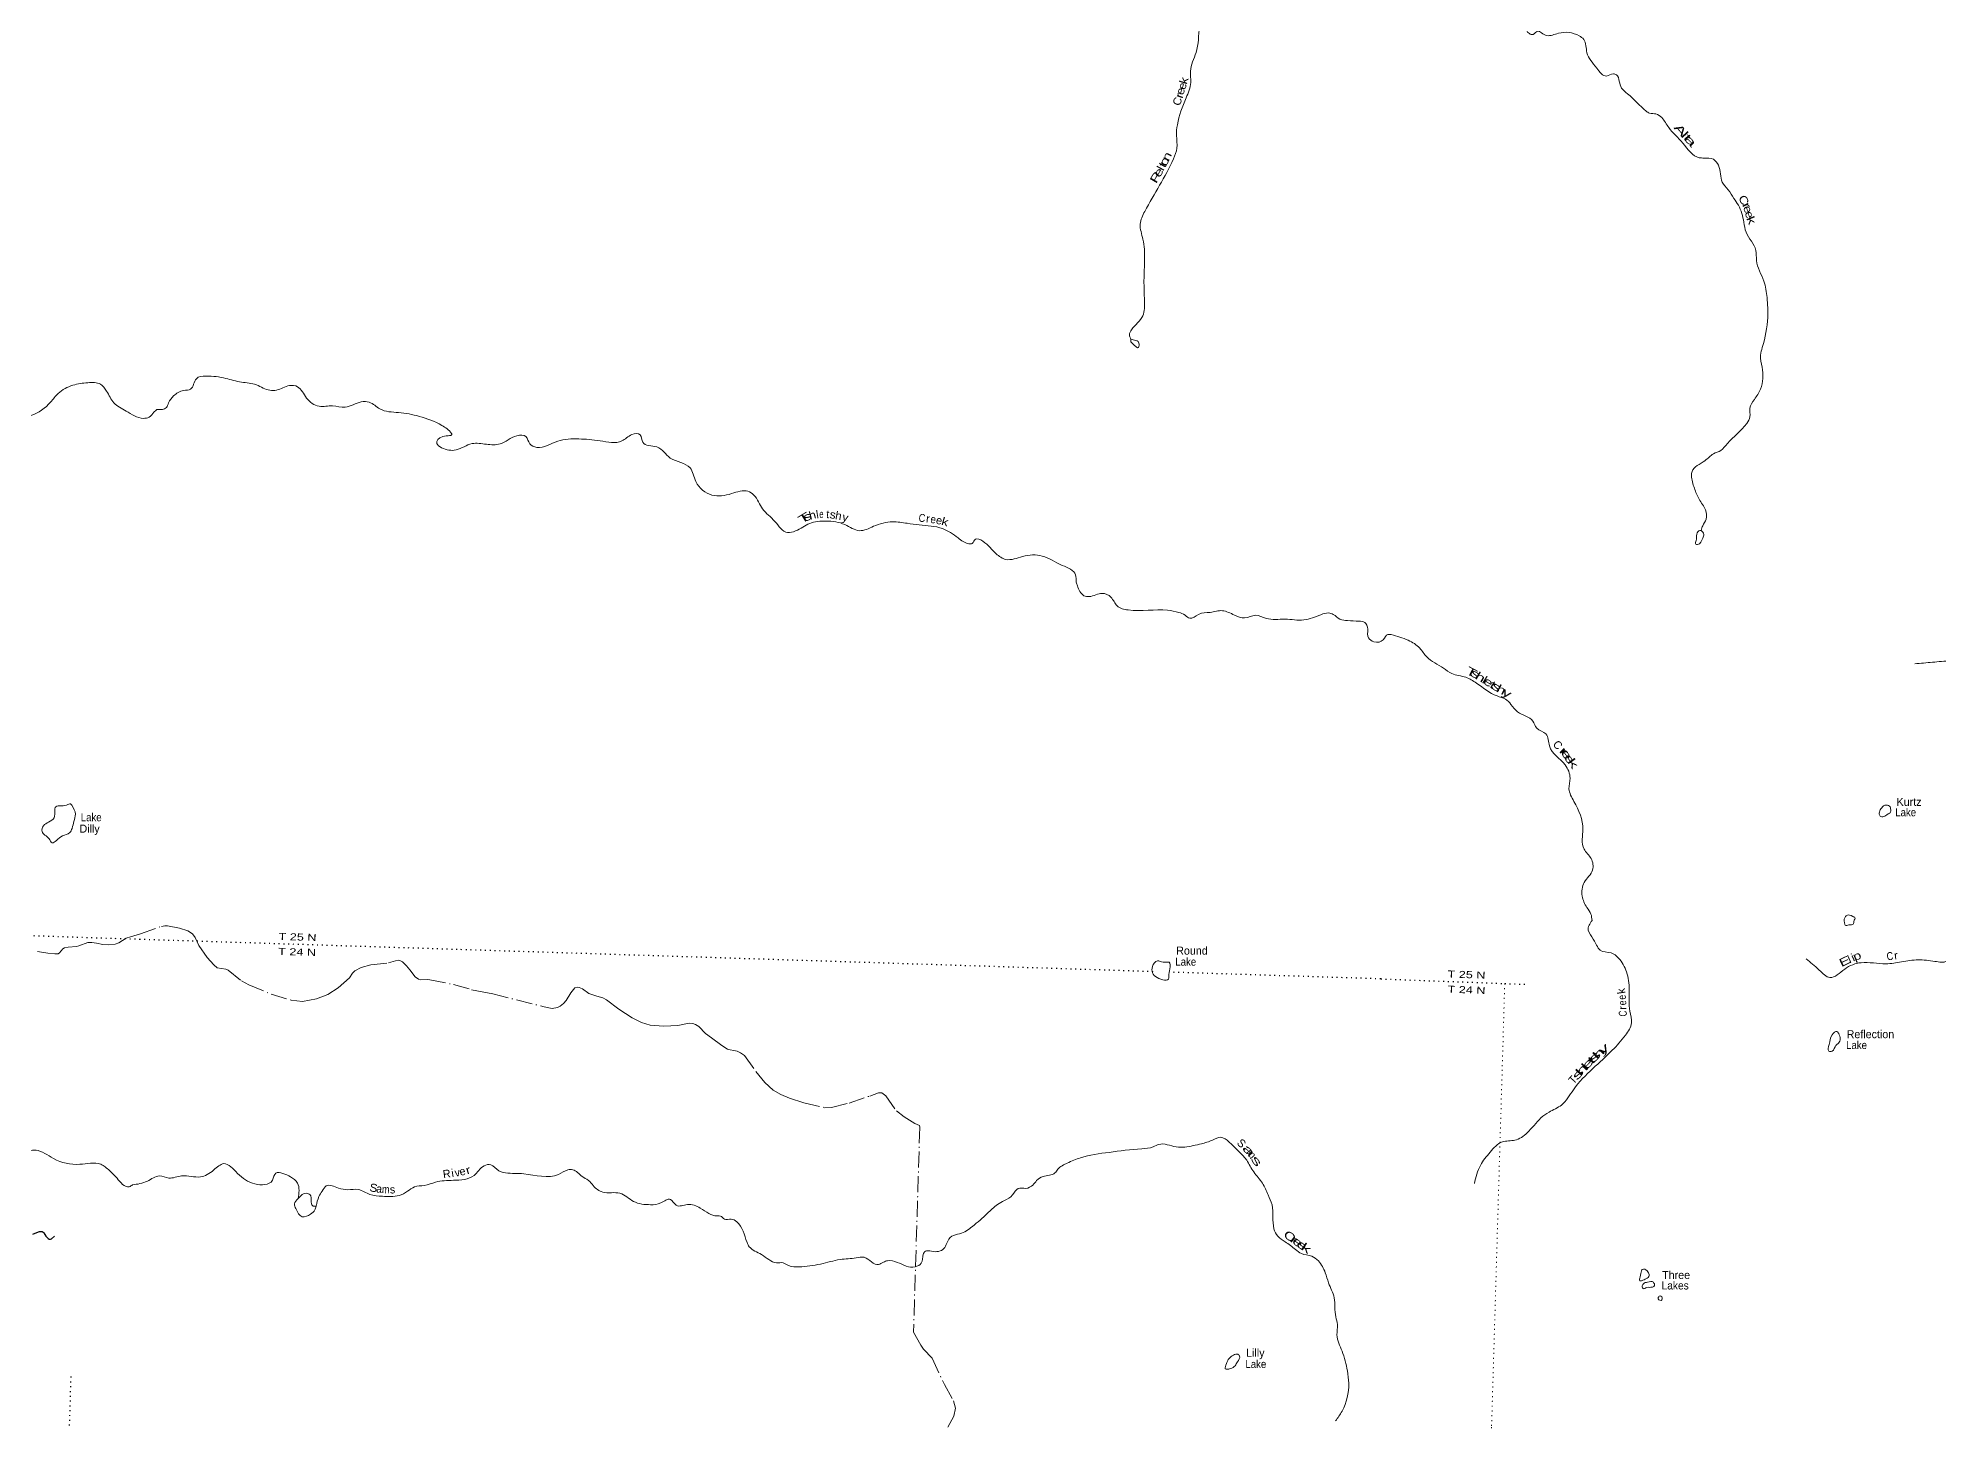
# Model space of a CAD drawing. Header units: feet. Extents: x -745759 to -493183, y 5472 to 195788.
# Drawn here: x -715851 to -668343, y 43494 to 78093 of the extents above; entities that cross this region are included whole.
import ezdxf
from ezdxf.enums import TextEntityAlignment as Align

# ---------------------------------------------------------------- set-up
doc = ezdxf.new("R2010")
doc.units = ezdxf.units.FT
doc.header["$LTSCALE"] = 80
doc.linetypes.add('DOT_DASHED', pattern=[7.7, 5, -1.2, 0.3, -1.2])
doc.linetypes.add('DOTTED', pattern=[1.5, 0.3, -1.2])
for name, color, linetype, lineweight in [('29', 7, 'Continuous', 25), ('39', 7, 'Continuous', 13), ('44', 7, 'DOT_DASHED', 13), ('6', 7, 'DOTTED', 25), ('7', 7, 'DOTTED', 13)]:
    doc.layers.add(name, color=color, linetype=linetype, lineweight=lineweight)
doc.layers.add('41', color=7, linetype='Continuous')

msp = doc.modelspace()

# ---------------------------------------------------------------- linework, layer by layer
at = {"layer": '29'}
msp.add_lwpolyline([(-715978.49, 48187.83), (-715841.72, 48245.84), (-715810.68, 48254.36), (-715783.77, 48255.94), (-715745.78, 48252.78), (-715723.49, 48242.12), (-715706.2, 48224.26), (-715652.54, 48142.2), (-715619.13, 48102.28), (-715594.44, 48078.57), (-715574.8, 48065.85), (-715557.39, 48061.09), (-715536.81, 48064.26), (-715514.34, 48074.05), (-715435.84, 48143.35)], dxfattribs=at)
at = {"layer": '39'}
for points in [[(-686574.66, 82886.05), (-686413.78, 82778.12), (-686099.67, 82498.59), (-685788.46, 82267.55), (-685616.84, 81930.78), (-685915.3, 81411.16), (-686516.83, 80692.74), (-686632.24, 80499.72), (-686571.04, 80270.38), (-686496.68, 79913.66), (-686566.82, 79499.74), (-686792.6, 78724.28), (-686830.87, 78380.23), (-686910.58, 77728.5), (-687050.47, 77263.74), (-687040.88, 76983.13), (-687158.79, 76596.53), (-687376.12, 75923.76), (-687398.59, 75651.96), (-687387.68, 75341.07), (-687474.69, 75068.73), (-688190.86, 73757.88), (-688305.15, 73439.78), (-688237.35, 73061.02), (-688196.61, 72559.83), (-688210.89, 72033.69), (-688198.64, 71521.05), (-688241.55, 71150.88), (-688521.95, 70800.28), (-688573.28, 70674.38), (-688538.23, 70564.28)], [(-681511.5, 80603.4), (-681371.32, 80406.69), (-681266.15, 80264.86), (-680984.68, 80082.29), (-680857.41, 79859.23), (-680653.83, 79547.52), (-680435.71, 79487.57), (-680087.85, 79613.93), (-679801.88, 79528.06), (-679464.83, 79077.85), (-679126.46, 78756.69), (-678706.67, 78389.1), (-678580.48, 78202.38), (-678482.22, 78183.76), (-678379.34, 78265.88), (-678275.66, 78222.93), (-678140.37, 78154.97), (-677854.75, 78212.31), (-677336.45, 78148.82), (-677221.87, 78059.2), (-677139.74, 77726.35), (-676897.75, 77341.06), (-676652.94, 77143.28), (-676478.24, 77197.36), (-676406.26, 77175.38), (-676331.86, 77012.15), (-676273.73, 76843.27), (-676124.25, 76700.33), (-675659.85, 76265.06), (-675576.51, 76214.56), (-675415.81, 76194.37), (-675273.09, 76102.02), (-675096.04, 75855.52), (-674743.38, 75463.41), (-674335.57, 75100.16), (-674212.83, 75093.03), (-673981.9, 75060.99), (-673799.85, 74695.36), (-673760.73, 74492.68), (-673610.53, 74299.3), (-673468.96, 74083.95), (-673356.5, 73911.69), (-673220.22, 73490.75), (-673164.26, 73237.22), (-672917.99, 72783.25), (-672904.22, 72534.81), (-672720.08, 72015.85), (-672640.02, 71602.37), (-672620.45, 71109.75), (-672758.66, 70358.89), (-672804.02, 70162.38), (-672763.3, 69864.86), (-672803.63, 69315.25), (-672957.44, 69054.91), (-673071.84, 68837.95), (-673067.27, 68624.04), (-673148.15, 68456.65), (-673630.61, 67954.5), (-673796.29, 67781.18), (-673979.82, 67697.07), (-674193.83, 67524.97), (-674515.16, 67254.74), (-674527.72, 67158.24), (-674455.35, 66837.74), (-674337.43, 66564.49), (-674179.08, 66296.28), (-674162.84, 66065.94), (-674245.68, 65900.62), (-674288.97, 65784.73)], [(-712540.57, 79414.37), (-712954.59, 79543.27), (-713583.54, 79643.87), (-713998.93, 79498.97), (-714313.53, 79194.13), (-714514.62, 78987.32), (-714721.66, 78940.08), (-715053.88, 78889.93), (-715445.98, 78786.81), (-715844.74, 78738.35), (-716135.37, 78735.58), (-716520.59, 78664.58), (-716739.2, 78482.43), (-716775.96, 78309.82), (-716867.22, 78136.56), (-716871.24, 77981.29), (-717064.37, 77770.25), (-717143.59, 77750.05), (-717139.79, 77818.56), (-717101.9, 77956.84), (-717110.16, 78183.04), (-717087.23, 78444.79), (-717026.77, 78519.94), (-716991.07, 78573.52), (-717018.21, 78616.58), (-717102.56, 78554.14), (-717171.89, 78370.24), (-717241.38, 78024.92), (-717256.09, 77769.03), (-717256.08, 77613.65), (-717349.43, 77359.74), (-717497.98, 77000.27), (-717732.66, 76665.17), (-717919.43, 76466.08), (-718154.11, 76286.35), (-718383.88, 76140.8), (-718606.89, 75944.64), (-718832.28, 75889.78), (-719121.85, 76006.04), (-719392.95, 76133.95), (-719909.35, 76372.96), (-720233.45, 76324.63), (-720341.26, 76135.65), (-720393.7, 75902.9), (-720464.85, 75727.12), (-720625.63, 75595.98), (-720996.55, 75453.99), (-721268.38, 75398.29), (-721462.74, 75372.92), (-721805.02, 75401.72), (-722264.88, 75564.65), (-722681.32, 75690.16), (-723109.54, 75672.7), (-723178.65, 75575.57), (-723230.77, 75199.55), (-723303.71, 74721.14), (-723347.4, 74203.65), (-723339.14, 73822.07), (-723206.95, 73394.99), (-723217.58, 73296.39), (-723344.93, 73132.12), (-723429.01, 73079.75), (-723698.12, 73128.91), (-723944.68, 73191.62), (-724063.34, 73206.72), (-724115.37, 73300.85), (-724432.57, 73518.7), (-724810.12, 73665.43), (-725180.94, 73527.47), (-725536.97, 73181.31), (-725631.92, 72943.58), (-725661.11, 72673.92), (-725579.62, 72314.71), (-725623.27, 72109.99), (-725748.39, 71953.73), (-726133.47, 71810.08), (-726402.81, 71772.48), (-726756.87, 71658.31), (-727154.57, 71494.8), (-727222.71, 71357.28), (-727323.65, 71121.72), (-727588.86, 70543.23), (-727578.43, 70323.02), (-727456.25, 69976.91), (-727190.17, 69500.05), (-727152.36, 69168.17), (-727213.16, 69002.22), (-727341.71, 68791.57), (-727613.46, 68661.2), (-727996.29, 68604.26), (-728046.55, 68611.58)], [(-712547.59, 79280.28), (-712912.65, 79370.7), (-713490.1, 79512.37), (-713907.42, 79448.23), (-714148.95, 79238.41), (-714319.26, 79051.01), (-714515.27, 78884.43), (-714763.01, 78824.08), (-715081.16, 78771.57), (-715569.4, 78618.41), (-715814.8, 78570.11), (-716091.66, 78631.57), (-716379.04, 78598.46), (-716661.44, 78446.16), (-716712.58, 78263.83), (-716732.58, 78115.01), (-716732.68, 77955.6), (-716836.33, 77849.25), (-716936.31, 77728.68), (-717081.36, 77659.7), (-717177.44, 77611.67), (-717244.4, 77441.84), (-717289.22, 77114.06), (-717399.54, 76828.29), (-717611.01, 76454.27), (-717831.88, 76340.78), (-718061.12, 76215.4), (-718204.99, 76114.1), (-718365.88, 75978.92), (-718580.75, 75863.26), (-718801.8, 75820.41), (-719224.66, 75931.96), (-719737.5, 76152.72), (-720067.18, 76278.06), (-720171.07, 76240.32), (-720235.88, 76153.17), (-720212.3, 75972.99), (-720055.84, 75626.01), (-720176.61, 75326.38), (-720461.81, 75143.89), (-720863.63, 75055.14), (-721391.95, 75068.46), (-722081.56, 75319.91), (-722678.52, 75564.98), (-723061.54, 75578.67), (-723117.71, 75513.5), (-723109.84, 75349.86), (-723060.84, 75138.77), (-723075.36, 74812.24), (-723049.87, 74472.6), (-722845.66, 74021.51), (-722785.11, 73866.63), (-722750.41, 73726.52), (-722841.42, 73329.28), (-722930.06, 73256.86), (-723064.35, 73213.83), (-723147.68, 73113.02), (-723262.56, 72962.56), (-723521.29, 72944.87), (-723734.67, 72964.37), (-724046.05, 73095.3), (-724155.12, 73168.68), (-724478.76, 73449.24), (-724814.65, 73568.69), (-725067.46, 73468.11), (-725322.84, 73268.73), (-725416.76, 72992.64), (-725410.26, 72776.56), (-725384.25, 72767.84), (-725310.35, 72816.42), (-724968.37, 72854.21), (-724715.84, 72866.01), (-724612, 72746.36), (-724432.48, 72588.48), (-724061.34, 72272.41), (-724018.57, 72132.1), (-724040.29, 71916.74), (-724001.09, 71794.68), (-723736.73, 71406.65), (-723570.99, 71339.92), (-723462.08, 71415.87), (-723392.05, 71470.6), (-723290.47, 71419.61), (-723013.81, 71194.71), (-722872.01, 70749.23), (-722883.94, 70444.84), (-722899.49, 70312.05), (-722860.86, 70167.81), (-722776.06, 70014.34), (-722708.23, 69829), (-722660.87, 69632.08)], [(-688539.54, 70564.68), (-688542.68, 70516.34), (-688495.77, 70452.73), (-688344.76, 70356.48), (-688333.32, 70414.71), (-688357.4, 70506.04), (-688417.39, 70527.58), (-688539.54, 70564.68)], [(-721230.51, 69311.52), (-720747.68, 69022.9), (-720475.32, 68943.4), (-720275.48, 68791.06), (-720168.36, 68564.38), (-719931.12, 68453.47), (-719685.05, 68293.91), (-719589.04, 68105.85), (-719520.31, 67799.43), (-719017.93, 67720.18), (-718839.4, 67679.36), (-718635.58, 67524.9), (-718429.59, 67531.81), (-718043.36, 67875.2), (-717704.86, 68167.33), (-717546.38, 68209.75), (-717119, 68350.32), (-716931.78, 68333.49), (-716735.56, 68352.76), (-716555.08, 68465.25), (-716029.6, 68653.79), (-715536.6, 68990.45), (-715349.37, 69207.69), (-714976.83, 69412.2), (-714609.97, 69475.59), (-714290.19, 69435.25), (-714137.2, 69265.93), (-713955.13, 68972.79), (-713649.72, 68767.35), (-713216.59, 68584.91), (-713072.53, 68615.59), (-712954.25, 68741.75), (-712878.07, 68805.48)], [(-712878.07, 68805.48), (-712642.48, 68852.52), (-712587.26, 68972.28), (-712462.2, 69146.92), (-712213.08, 69280.39), (-712036.84, 69314.67), (-711893.63, 69575.63), (-711652.11, 69642.7), (-711159.45, 69582.99), (-710766.4, 69489.25), (-710394.91, 69422.23), (-710223.41, 69339.62), (-709887.78, 69291.58), (-709568.53, 69405.28), (-709365.59, 69374.4), (-709142.26, 69092.93), (-708826.46, 68885.98), (-708491.48, 68896.45), (-708173.6, 68864.95), (-707771.3, 68994.9), (-707573.84, 68988.35), (-707305.56, 68818.81), (-706841.83, 68729.5), (-706321.76, 68634.86), (-705760.4, 68408.16), (-705517.02, 68208.93), (-705511.16, 68200.73), (-705732.58, 68131.17), (-705887.82, 67959.25), (-705763.34, 67849.48), (-705403.61, 67796.85), (-705004.74, 67953.1), (-704644.16, 67936.76), (-704303.18, 67945.07), (-703881, 68149.2), (-703657.66, 68127.94), (-703559.01, 67948.17), (-703387.66, 67859.51), (-702863.78, 68014.91), (-702336.2, 68069.37), (-701804.92, 68022.89), (-701260.57, 68018.47), (-701008.81, 68178.1), (-700805.25, 68173.43), (-700736.98, 67988.3), (-700384.84, 67869.28), (-700048.47, 67593.28), (-699556.06, 67350.01), (-699408.86, 67003.71), (-699009.4, 66665.75), (-698516.51, 66702.85), (-698107.8, 66762.06), (-697960.77, 66667.91), (-697741.01, 66319.95), (-697435.72, 66008.36), (-697119.59, 65728.79), (-696918.98, 65770.58), (-696565.75, 65958.14), (-696155.07, 66015.28), (-695685.24, 65927.85), (-695321.77, 65776.29), (-694968.36, 65885.18), (-694495.9, 65997.38), (-694125.72, 65960.64), (-693828.18, 65921.54), (-693247.56, 65829.55), (-692857.75, 65596.7), (-692590.97, 65449.38), (-692504.02, 65459.49), (-692422.93, 65564.54), (-692240.61, 65513.96), (-691905.17, 65197.64), (-691660.42, 65056.87), (-691245.28, 65132.07), (-690753, 65142.96), (-690252.3, 64909.58), (-689919.06, 64671.98), (-689903.23, 64486.04), (-689875.02, 64398.66), (-689711.41, 64150.83), (-689582.89, 64127.71), (-689252.31, 64208.87), (-689036.76, 64113.16), (-688882.52, 63895.8), (-688606.6, 63794.66), (-687620.72, 63786.16), (-687341.7, 63731.35), (-687185.96, 63665.24), (-687064.8, 63585.81), (-686848.77, 63683.73), (-686557.32, 63729.48)], [(-674288.97, 65784.73), (-674343.7, 65771.99), (-674399.23, 65650.36), (-674408.28, 65533.61), (-674422.69, 65443.21), (-674376.58, 65433.98), (-674247.67, 65588.05), (-674223.03, 65684.24), (-674245.9, 65735.24), (-674288.97, 65784.73)], [(-686557.32, 63729.48), (-686249.76, 63774.87), (-685951.81, 63667.18), (-685695.33, 63596.74), (-685421.61, 63661.06), (-685153.18, 63584.3), (-684687.85, 63563.54), (-684214.41, 63544.61), (-683789.9, 63676.06), (-683599.32, 63720.1), (-683479.19, 63683.05), (-683312.57, 63564.25), (-683121.81, 63529.62), (-682833.84, 63512.93), (-682693.37, 63483.48), (-682620.64, 63316.4), (-682601.62, 63094.08), (-682462.7, 62998.11), (-682231.58, 63051.3), (-682115.66, 63179.75), (-682081.4, 63178.97), (-682033.03, 63177.86)], [(-682033.03, 63177.86), (-681606.41, 63036.63), (-681321.28, 62839.85), (-681143.56, 62619.55), (-680723.55, 62338.69), (-680517.42, 62204.4), (-680165.15, 62110.81), (-679904.85, 61967.09), (-679387.14, 61645.44), (-679177.7, 61561.5), (-679039.89, 61434.99), (-678873.48, 61245.24), (-678490.54, 61011.7), (-678394.25, 60837.83), (-678168.19, 60694.98), (-678079.14, 60396.24), (-677686.37, 59918.4), (-677563.91, 59586.55), (-677590.79, 59325.03), (-677465.9, 59009.25), (-677242.01, 58311.79), (-677258.51, 58062.11), (-677212.42, 57816.9), (-677039.19, 57578.56), (-676998.16, 57293.14), (-677207.64, 56983.78), (-677258.75, 56642.18), (-677141.14, 56356.85), (-677042.63, 56190.99), (-677013.31, 56032.52)], [(-668947.67, 62451.16), (-668505.43, 62486.39), (-668055.13, 62521.43), (-667383.3, 62550.87), (-666624.2, 62604.34), (-666500.47, 62556.85), (-666232.67, 62626.74), (-665931.97, 62643.36), (-665527.26, 62707.78), (-664910.08, 62649.86), (-664253.85, 62621.21), (-664043.12, 62508.99), (-663874.11, 62420.02), (-663675.2, 62396.85), (-663421.25, 62319.85), (-662940.07, 62380.33), (-662552.04, 62422.98), (-662372.2, 62285.33), (-662074.51, 62185.04), (-661597.78, 62150.84), (-661395.35, 62186.07), (-661147.84, 62171.76), (-660847.91, 62236.81), (-660323.87, 62318.39), (-659717.15, 62401.92), (-659490.45, 62440.57), (-659314.26, 62474.45), (-659135.44, 62375.14), (-658793.64, 62344.34), (-658503.79, 62330.98), (-658300.45, 62166.51), (-657941.31, 62026.35), (-657589.13, 62086.05), (-657177.81, 62251.15), (-656925.29, 62275.03), (-656785.07, 62398.57), (-656699.32, 62440.58)], [(-714956.93, 58509.29), (-714917.99, 58687.89), (-715005.05, 58910.03), (-715036.42, 58945.13), (-715136.07, 58915.35), (-715426.25, 58852.04), (-715433.97, 58787.66), (-715448.92, 58600.38), (-715586.95, 58490.86), (-715716.45, 58399.29), (-715750.46, 58254.86), (-715680.11, 58166.32), (-715571.56, 58072.78), (-715497.39, 57976.07), (-715393.14, 58027.93), (-715238.77, 58145.11), (-715059.07, 58227.35), (-714999.79, 58334.82), (-714956.93, 58509.29)], [(-669626.83, 58688.53), (-669721.03, 58630.39), (-669813.41, 58642.81), (-669835.81, 58711.95), (-669794.7, 58821.85), (-669695.65, 58912.13), (-669577.24, 58893), (-669547.4, 58799.47), (-669550.87, 58743.09), (-669625.37, 58689.47)], [(-670715.03, 56025.36), (-670699.06, 56097.57), (-670649.12, 56158.84), (-670492.55, 56134.72), (-670441.33, 56089.06), (-670460.81, 56037.11), (-670485.45, 55940.91), (-670594.82, 55919.47), (-670687.67, 55913.74), (-670698.92, 55946.3), (-670715.03, 56025.36)], [(-679954.63, 49452.44), (-679803.45, 49909.85), (-679561.42, 50239.44), (-679253.08, 50496.41), (-678941.22, 50539.43), (-678637.24, 50719.88), (-678290.99, 51094.73), (-678088.86, 51241.94), (-677776.94, 51418.11), (-677478.85, 51800.47), (-676994.81, 52328.51), (-676506.82, 52787.84), (-676180.71, 53163.3), (-676026.06, 53471.32), (-676067.44, 53765.09), (-676085.7, 54023.87), (-676083.12, 54304.21), (-676148.24, 54743.95), (-676353.27, 55093.1), (-676538.92, 55219.76), (-676809.08, 55286.43), (-676897.97, 55412.18), (-677014.6, 55619.46), (-677108.33, 55850.26), (-677084.24, 55912.07), (-677013.31, 56032.52)], [(-671659.67, 55072.25), (-671339.6, 54792.24), (-671069.12, 54604.52), (-670699.68, 54815.26), (-670291.44, 54976.41), (-669667.24, 54947.45), (-669280.6, 54996.29), (-668861.67, 55046.16), (-668443.39, 55009.31), (-668154.81, 55016.72), (-668017.29, 55226.4), (-667751.9, 55529.06), (-667604.12, 55753.6)], [(-687561.74, 54822.44), (-687584.47, 54986.61), (-687733.76, 54985.35), (-687873.7, 55022.14), (-688001.52, 54878.95), (-687881.71, 54602.7), (-687587.5, 54595.26), (-687590.25, 54633.69), (-687561.74, 54822.44)], [(-670848.04, 53203.82), (-670809.64, 53075.57), (-670853.4, 52963.91), (-670917.58, 52909.37), (-671012.76, 52764.98), (-671095.36, 52767.47), (-671090.46, 52926.7), (-671010.38, 53170.4), (-670892.76, 53257.63), (-670848.04, 53203.82)], [(-708900.54, 48891.81), (-708830.12, 49127.65), (-708750.85, 49266.34), (-708647.68, 49396.2), (-708338.91, 49341.89), (-708108.37, 49300.18), (-707848.01, 49305.94), (-707555.71, 49181.53), (-707244.6, 49137.24), (-706828.5, 49156.15), (-706615.27, 49260.28), (-706442.12, 49371.74), (-706196.93, 49406.24), (-705915.8, 49490.02), (-705470.56, 49536.25), (-704954.25, 49656.87), (-704704.19, 49897.02), (-704535.83, 49925.91), (-704337.21, 49774.25), (-704165.51, 49722.33), (-703712.55, 49697.68), (-702843.78, 49683.89), (-702606.03, 49797.32), (-702488.91, 49801.63), (-702252.56, 49632.61), (-702096.51, 49534.78), (-701975.92, 49401.77), (-701739.3, 49240.82), (-701308.71, 49210.84), (-700970.63, 49008.29), (-700541.79, 48925.91), (-700284.18, 48970.09), (-700047.24, 49059.33), (-699900.94, 48911.37), (-699621.98, 48930.65), (-699302.34, 48839.67), (-699083.04, 48703.49), (-698885.34, 48644.68), (-698772.86, 48630.97), (-698698.4, 48566.03), (-698525.01, 48564.5), (-698387.96, 48501.58), (-698131.06, 47982.83), (-698074.13, 47876.07), (-697768.08, 47680.61), (-697391.78, 47474.81), (-697228.53, 47471.58), (-697091.61, 47404.63), (-696832.54, 47372.1), (-696291.73, 47441.48), (-695805.91, 47555.01), (-695407.14, 47598.7), (-695203.05, 47610.3), (-694844.08, 47429.27), (-694725.13, 47488), (-694619.02, 47524.95), (-694378.35, 47484.93), (-693928.37, 47371.6), (-693778.06, 47463.62), (-693728.25, 47686), (-693675.18, 47765), (-693522.07, 47760.08), (-693213.22, 47828.85), (-693140.12, 47963.71), (-693015.32, 48137.26), (-692817.67, 48197.5), (-692498.85, 48382.98), (-692127.02, 48705.98), (-691873.54, 48927.86), (-691700.73, 49029.25), (-691494.33, 49169.92), (-691351.73, 49332.81), (-691168.13, 49334.98), (-690985.86, 49417.91), (-690893.43, 49527.93), (-690734.73, 49629.77), (-690437.28, 49719.09), (-690363.59, 49811.55), (-690128.52, 49965.42), (-689799.37, 50098.11), (-689084.89, 50234.56), (-688267.13, 50323.29), (-687981.17, 50370.6), (-687839.94, 50432.65), (-687406.33, 50372.31), (-686979.76, 50403), (-686776.54, 50448.93), (-686497.09, 50542.85), (-686291.05, 50612.91), (-686083.29, 50493.24), (-685640.56, 50043.18)], [(-716253.95, 50217.25), (-715900.73, 50287.8), (-715466.54, 50081.27), (-714804.45, 49935.48), (-714284.38, 49935.75), (-714068.08, 49781.08), (-713813.32, 49516.19), (-713648.8, 49379.44), (-713574.38, 49374.87), (-713489.16, 49424.27)], [(-713492.17, 49422.53), (-713119.01, 49513.63), (-712816.12, 49645.15), (-712583.91, 49593.29), (-712261.49, 49645.49), (-711792.42, 49620.33), (-711461.98, 49791.31), (-711206.5, 49952.59), (-710867.75, 49709.66), (-710428.81, 49447.37), (-709994.23, 49536.32), (-709907.5, 49717.15), (-709732.43, 49705.47), (-709537.5, 49624.55), (-709367.43, 49463.72), (-709350.04, 49079.78)], [(-685640.56, 50043.18), (-685469.04, 49745.09), (-685250.64, 49461.64), (-685111.15, 49170.63), (-685010.53, 48923.25), (-684962.09, 48322.42), (-684867.44, 48137.78), (-684684.54, 47998.73), (-684424.75, 47806.77), (-684274.95, 47703.08), (-684018.97, 47638.36), (-683853.53, 47520.05), (-683679.92, 47223.91), (-683597.57, 46973.08), (-683458.77, 46601.39), (-683418.3, 46123.9), (-683374.42, 45928.78), (-683389.11, 45670.98), (-683261.45, 45267.36), (-683128.85, 44770.76), (-683094.8, 44462.97), (-683261.41, 43764.12), (-683424.91, 43519.17)], [(-709347.52, 49081.35), (-709441.26, 48945.51), (-709408.85, 48829.45), (-709246.31, 48624.47), (-709038.38, 48690.43), (-708932.06, 48793.95), (-708900.54, 48891.81)], [(-709350.04, 49079.78), (-709137.87, 49212.19), (-709033.26, 49144.26), (-709015.7, 48945.96), (-708951.18, 48885.37), (-708900.54, 48891.81)], [(-675779.03, 47274.53), (-675811.95, 47122.2), (-675817, 47023.5), (-675774.57, 47026.25), (-675653.98, 47079.09), (-675585.33, 47147.63), (-675599.21, 47220.67), (-675697.28, 47310.38), (-675757.84, 47308.18), (-675779.03, 47274.53)], [(-675586.19, 46857.15), (-675453.7, 46903.58), (-675479.42, 46985.05), (-675624.41, 46991.45), (-675730.53, 46950.28), (-675759.13, 46872.47), (-675734.31, 46827.33), (-675644.68, 46856.9), (-675582.56, 46858.42)], [(-675257.88, 46582.95), (-675270.81, 46621.67), (-675314.44, 46645.18), (-675347.3, 46626), (-675358.92, 46575.92), (-675317.79, 46536.34), (-675265.1, 46544.84), (-675257.88, 46582.95)], [(-686004.34, 45145.64), (-685885.81, 45192.28), (-685820.88, 45143.78), (-685874.23, 44996.18), (-685933.95, 44899.23), (-686057.32, 44828.54), (-686180.62, 44820.39), (-686145.81, 44956.48), (-686119, 45034.31), (-686054.48, 45106.87), (-686004.34, 45145.64)]]:
    msp.add_spline(points, degree=3, dxfattribs=at)
at = {"layer": '44'}
for points in [[(-715863.9, 55255.17), (-715607.25, 55216.5), (-715432.86, 55197.21), (-715345.31, 55200.28), (-715313.79, 55220.43), (-715231.14, 55319.68), (-715187.02, 55347.08), (-715098.2, 55362.01), (-714893.25, 55381.49), (-714832.05, 55396.34), (-714602.82, 55480.44), (-714507.56, 55484.75), (-714390.06, 55465.27), (-714232.07, 55432.13), (-714082.04, 55426.43), (-713924.81, 55442.48), (-713833.77, 55474.77), (-713645.66, 55585.66), (-713542.84, 55621.86), (-713291.59, 55698.19)], [(-713292.52, 55697.91), (-712766.76, 55884.73), (-712684.14, 55898.33), (-712617.93, 55895.42), (-712318.64, 55836.85), (-712105.89, 55769.69), (-711994.1, 55694.32), (-711927.37, 55608.17), (-711835.28, 55407.3), (-711624.77, 55104.46), (-711459.3, 54918.52), (-711373.97, 54850.65), (-711159.88, 54814.64), (-711102.26, 54787.29), (-710764.83, 54520.98), (-710586.05, 54419.48), (-710020.73, 54190.37), (-709522.97, 54038.81), (-709242.16, 54009.75), (-708891.34, 54070.82), (-708611.48, 54179.62), (-708353.25, 54347.27), (-708070.18, 54600.39), (-707992, 54710.47), (-707930.26, 54775), (-707775.31, 54859.64), (-707531.92, 54924.55), (-707092.44, 54972.08), (-706913.43, 55026.14), (-706840.04, 55035.06), (-706790.19, 55024.3), (-706742.4, 54994.74), (-706642.96, 54900.66), (-706556.52, 54798.53), (-706426.86, 54626.11), (-706342.55, 54563.8), (-706280.32, 54545.25), (-706109.2, 54556.9), (-706056.66, 54549.5), (-705463.43, 54430.07), (-705013.82, 54300.27), (-704749.95, 54246.61), (-704487.3, 54196.88), (-703203.93, 53874.97), (-703004.75, 53829.62), (-702871.62, 53853.09), (-702802.55, 53887.88), (-702717.82, 53954.24), (-702717.82, 53954.24), (-702651.39, 54033.25), (-702537.49, 54220.68), (-702434.89, 54350.27), (-702380.88, 54363.89), (-702322.99, 54357.11), (-702241.16, 54319.31), (-702089.31, 54206.24), (-701886.41, 54142.05), (-701738.98, 54099.01), (-701640.25, 54051.58), (-701334.48, 53815.92), (-700998.72, 53598.05), (-700772.18, 53480.8), (-700551.43, 53410.5), (-700212.59, 53388.46), (-699858.66, 53404.12), (-699579.45, 53465.36), (-699485.56, 53458.65), (-699418.6, 53434.89), (-699338.42, 53380.63), (-699165.92, 53207.47), (-699022.55, 53094.18), (-698762.96, 52905.85), (-698616.31, 52818.35)], [(-698616.31, 52818.35), (-698555.36, 52797.8), (-698462.07, 52780.06), (-698381.26, 52761.07), (-698298.87, 52726.08), (-698192.86, 52655.78), (-697908.14, 52253.73), (-697687.86, 51983.35), (-697479.25, 51790.75), (-697289.68, 51680.89), (-697066.13, 51587.13), (-696712.54, 51474.1), (-696185.57, 51350.96), (-696019.75, 51352.69), (-695582.89, 51467.55), (-695066.46, 51643.11), (-694845.84, 51725.18), (-694761.15, 51725.4), (-694666.31, 51650.94), (-694400.24, 51269.01), (-694204.61, 51122.02), (-693937.99, 50956.82), (-693822.45, 50909.12), (-693814.09, 50867.79), (-693971.23, 45740.16), (-693787.2, 45417.72), (-693719.79, 45310.95), (-693502.76, 45088.21), (-693198.79, 44431.32), (-692969.07, 44018.92), (-692925.41, 43842.9), (-692962.98, 43639.25), (-693114.32, 43360.68)]]:
    msp.add_lwpolyline(points, dxfattribs=at)
at = {"layer": '6'}
for p, q in [((-713296.07, 55556.69), (-716031.99, 55646.08)), ((-687985.37, 54751.61), (-713296.07, 55556.69)), ((-682293.67, 54570.57), (-687568.94, 54738.36))]:
    msp.add_line(p, q, dxfattribs=at)
for points in [[(-682293.67, 54570.57), (-679195.22, 54456.11), (-678639.55, 54433.13)], [(-715033.14, 44627.04), (-715189.63, 39308.06), (-715360.01, 33995.6), (-715531.55, 28707.38), (-715728.94, 23371.65), (-715897.17, 18056.22), (-716090.28, 12775.13), (-716136.21, 11352.04)]]:
    msp.add_lwpolyline(points, dxfattribs=at)
at = {"layer": '7'}
msp.add_lwpolyline([(-679195.22, 54456.11), (-679524.49, 43362.75), (-679714.19, 38032.38), (-679836.85, 32724.65), (-680042.71, 27392.63), (-680158.95, 23313.68)], dxfattribs=at)

# ---------------------------------------------------------------- texts
at = {"layer": '41'}
for s, rotation, width, p in [('k', 73.402, 1.25, (-687119.15, 77000.58)), ('e', 73.402, 1.1, (-687160.1, 76866.27)), ('C', 71.707, 1.05, (-687282.12, 76478.33)), ('r', 71.707, 1.3, (-687234.67, 76621.87)), ('e', 72.676, 1.15, (-687204.83, 76735.27)), ('A', 311.319, 1.8, (-674877.4, 75726.81)), ('l', 312.614, 1.75, (-674768.11, 75608.45)), ('t', 312.614, 1.9, (-674700.02, 75535.03)), ('a', 312.614, 2.05, (-674629.5, 75457.78)), ('o', 61.403, 1.45, (-687614.65, 74961.99)), ('n', 63.899, 1.45, (-687552.14, 75089.44)), ('P', 59.843, 1.6, (-687836.78, 74560.57)), ('e', 59.843, 1.5, (-687763.93, 74683.43)), ('l', 61.403, 1.2, (-687708.33, 74787.97)), ('t', 61.403, 1.35, (-687663.27, 74875.44)), ('C', 297.311, 1.25, (-673309.88, 73996.16)), ('r', 296.966, 1.55, (-673237.08, 73864.48)), ('e', 290.209, 1.2, (-673212.99, 73777.89)), ('e', 288.178, 1.15, (-673173.65, 73645.62)), ('k', 292.579, 1.45, (-673126.38, 73497.46)), ('T', 31.338, 1.75, (-696658.24, 66012.45)), ('s', 24.984, 1.55, (-696583.79, 66038.42)), ('h', 15.414, 1.15, (-696470.82, 66070.77)), ('e', 359.896, 0.7, (-696272.05, 66093.2)), ('s', 349.492, 1.15, (-696005.18, 66080.47)), ('h', 349.492, 1.05, (-695862.65, 66053.61)), ('y', 346.396, 1.1, (-695697.37, 66013.5)), ('C', 353.774, 0.85, (-693769.82, 65995.65)), ('e', 351.168, 0.9, (-693492.1, 65963.96)), ('k', 344.494, 1.25, (-693209.48, 65904.25)), ('T', 332.006, 1.65, (-680071.03, 62152.99)), ('s', 332.185, 1.65, (-679976.5, 62107.23)), ('h', 329.146, 1.6, (-679853.3, 62029.16)), ('l', 328.146, 1.3, (-679745.26, 61961.94)), ('e', 328.146, 1.55, (-679657.23, 61908.09)), ('t', 328.149, 1.45, (-679542.43, 61839.82)), ('s', 328.149, 1.8, (-679452.24, 61786.35)), ('h', 331.79, 1.5, (-679327.6, 61712.88)), ('y', 329.923, 1.6, (-679188.57, 61631.77)), ('r', 313.247, 2.2, (-677788.1, 60196.7)), ('e', 308.509, 1.75, (-677728.89, 60120.26)), ('e', 305.323, 1.65, (-677659.49, 60012.81)), ('k', 304.833, 1.85, (-677571.12, 59902.73)), ('E', 25.901, 1.5, (-670659.66, 54921.91)), ('i', 24.375, 1.1, (-670454.08, 55014.93)), ('p', 22.03, 1.35, (-670354.32, 55054.47)), ('C', 7.205, 0.85, (-669557.08, 55042.01)), ('k', 98.592, 1.05, (-676186.93, 54280.23)), ('e', 94.504, 0.8, (-676167.34, 54118.88)), ('C', 89.087, 0.75, (-676145.3, 53703.19)), ('e', 93.568, 0.8, (-676159.76, 53976.21)), ('h', 42.573, 2, (-676783.72, 52637.15)), ('y', 42.573, 2.1, (-676668.43, 52745.1)), ('s', 48.139, 2.2, (-677295.2, 52125.31)), ('h', 46.84, 2.05, (-677201.59, 52230.22)), ('l', 46.84, 1.75, (-677122.97, 52308.79)), ('e', 46.84, 1.95, (-677050.26, 52386.33)), ('t', 44.339, 2, (-676961.52, 52472.89)), ('s', 44.339, 2.3, (-676879.87, 52552.69)), ('a', 313.999, 2.1, (-685666.03, 50214.14)), ('s', 307.075, 2, (-685476.75, 49959.18)), ('S', 349.75, 1.1, (-707482.86, 49249.65)), ('r', 16.402, 1.25, (-705075.83, 49699.45)), ('a', 354.056, 0.95, (-707332.99, 49226.87)), ('m', 356.206, 0.85, (-707166.45, 49212.23)), ('C', 323.304, 1.5, (-684631.21, 48058.75)), ('r', 323.508, 1.9, (-684516.92, 47975.96)), ('e', 323.57, 1.7, (-684426.98, 47909.79)), ('e', 324.495, 1.65, (-684322.65, 47834.74)), ('k', 326.124, 1.8, (-684213.25, 47756.45))]:
    msp.add_text(s, height=200, rotation=rotation, dxfattribs=dict(at, width=width)).set_placement(p, align=Align.CENTER)
for s, rotation, p in [('l', 9.426, (-696358.81, 66088.28)), ('t', 354.071, (-696123.78, 66091.98)), ('r', 353.774, (-693621.8, 65979.25)), ('e', 349.147, (-693348.66, 65937.28)), ('C', 313.247, (-677942.84, 60351.9)), ('l', 23.901, (-670543.14, 54971.75)), ('r', 7.194, (-669407.11, 55060.96)), ('r', 89.858, (-676152.84, 53845.49)), ('T', 48.139, (-677420.77, 51982.49)), ('S', 317.54, (-685841.09, 50388.07)), ('m', 309.723, (-685605.47, 50136.75)), ('R', 7.575, (-705623.96, 49600.74)), ('i', 8.575, (-705476.96, 49617.15)), ('v', 9.236, (-705356.95, 49635.11)), ('e', 12.497, (-705222.76, 49664.42)), ('s', 2.539, (-706987.65, 49207.98))]:
    msp.add_text(s, height=200, rotation=rotation, dxfattribs=at).set_placement(p, align=Align.CENTER)
for s, p in [('Kurtz', (-669402.41, 58896.41)), ('Dilly', (-714814.91, 58227.25)), ('Round', (-687405.79, 55177.79)), ('Reflection', (-670650.8, 53088.42)), ('Three', (-675261.2, 47068.63)), ('Lilly', (-685658.77, 45123.66))]:
    msp.add_text(s, height=200, dxfattribs=at).set_placement(p)
for s, width, p in [('Lake', 0.9, (-714783.25, 58512.31)), ('Lake', 0.9, (-669436.28, 58636.59)), ('Lake', 0.9, (-687427.74, 54901.13)), ('Lake', 0.9, (-670664.34, 52817.36)), ('Lakes', 0.95, (-675274.75, 46806.61)), ('Lake', 0.9, (-685676.32, 44842.6))]:
    msp.add_text(s, height=200, dxfattribs=dict(at, width=width)).set_placement(p)
at = {"layer": '6', "width": 1.35}
for s, rotation, p in [('T 25 N', 358.178, (-709841.34, 55547.24)), ('T 24 N', 358.178, (-709852.17, 55173.44)), ('T 25 N', 357.884, (-680626.91, 54609.07)), ('T 24 N', 357.884, (-680626.58, 54228.28))]:
    msp.add_text(s, height=175, rotation=rotation, dxfattribs=at).set_placement(p)

doc.saveas('drawing.dxf')
